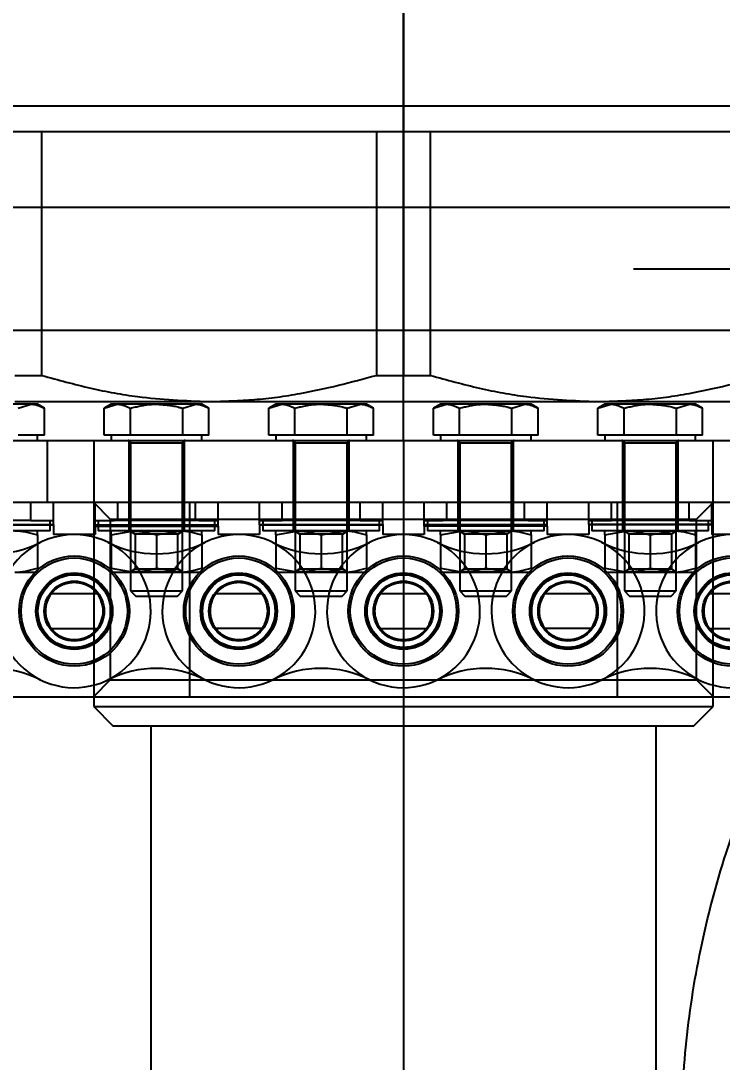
# Model space of a CAD drawing. Header units: metres. Extents: x 0 to 63075, y 0 to 44550.
# Drawn here: x 39818 to 39872.2, y 35982.3 to 36062.6 of the extents above; entities that cross this region are included whole.
import ezdxf

# ---------------------------------------------------------------- set-up
doc = ezdxf.new("R2010")
doc.units = ezdxf.units.M
doc.header["$LTSCALE"] = 75
doc.linetypes.add('HIDDEN2', pattern=[4.7625, 3.175, -1.5875])
for name, color, linetype in [('SDM', 7, 'Continuous'), ('SL1', 8, 'Continuous'), ('SL4', 4, 'Continuous'), ('ST1', 7, 'HIDDEN2')]:
    doc.layers.add(name, color=color, linetype=linetype)
doc.styles.add('ROMANS', font='ROMANS.SHX')
doc.dimstyles.new('75___1-75', dxfattribs={"dimscale": 75, "dimtxt": 2.5, "dimasz": 2, "dimexe": 1.5, "dimexo": 1, "dimgap": 0.5, "dimtad": 1, "dimdec": 0, "dimzin": 12, "dimtxsty": 'ROMANS', "dimcen": 0, "dimclrd": 256, "dimclre": 256, "dimclrt": 3, "dimazin": 3, "dimtfac": 1, "dimtdec": 0, "dimtmove": 0, "dimatfit": 0, "dimfxl": 1, "dimlwd": -1, "dimlwe": -1, "dimarcsym": 0})

# ---------------------------------------------------------------- blocks, each defined once
blk = doc.blocks.new('A$C32abaae3')
at = {"layer": 'SL1'}
blk.add_open_spline([(13489.982, 7747.615), (13489.098, 7749.93), (13488.331, 7752.291), (13487.355, 7755.921), (13487.055, 7757.17), (13486.255, 7760.931), (13485.856, 7763.467), (13485.333, 7768.553), (13485.208, 7771.108), (13485.232, 7776.206), (13485.381, 7778.755), (13485.806, 7782.55), (13485.981, 7783.811), (13486.609, 7787.584), (13487.163, 7790.083), (13488.532, 7795.009), (13489.349, 7797.443), (13491.038, 7801.72), (13491.866, 7803.586), (13492.77, 7805.416)], degree=3, knots=[489.045531, 489.045531, 489.045531, 489.045531, 497.101846, 497.101846, 501.282361, 501.282361, 509.624189, 509.624189, 517.937387, 517.937387, 526.233023, 526.233023, 530.377623, 530.377623, 538.691256, 538.691256, 547.022089, 547.022089, 553.640068, 553.640068, 553.640068, 553.640068], dxfattribs=at)
blk = doc.blocks.new('*D24')
at = {"layer": 'Defpoints', "color": 0, "transparency": 16777216}
for p in [(35481.239, 36889.883), (35481.239, 36053.028), (40155.714, 36053.028)]:
    blk.add_point(p, dxfattribs=at)
at = {"layer": 'SDM', "transparency": 16777216}
for p, q in [((35481.239, 36128.028), (35481.239, 37002.383)), ((40155.714, 36128.028), (40155.714, 37002.383)), ((40005.714, 36889.883), (35631.239, 36889.883))]:
    blk.add_line(p, q, dxfattribs=at)
for points in [[(35631.239, 36914.883), (35631.239, 36864.883), (35481.239, 36889.883)], [(40005.714, 36914.883), (40005.714, 36864.883), (40155.714, 36889.883)]]:
    blk.add_solid(points, dxfattribs=at)
at = {"layer": 'SDM', "color": 3, "transparency": 16777216, "insert": (37818.476, 37021.133), "char_height": 187.5, "attachment_point": 5, "style": 'ROMANS'}
blk.add_mtext('4674', dxfattribs=at)
blk = doc.blocks.new('A$C6e6623c1')
at = {"layer": 'SL4'}
for p, q in [((4366.327, 1756.952), (4366.327, 1733.152)), ((4330.728, 1733.152), (4366.327, 1733.152)), ((4366.327, 1733.152), (4366.327, 1731.152)), ((4366.327, 1733.152), (4401.928, 1733.152)), ((4366.327, 1731.152), (4332.728, 1731.152)), ((4338.417, 1725.35), (4338.417, 1731.152)), ((4364.238, 1731.152), (4364.238, 1725.35)), ((4399.928, 1731.152), (4366.327, 1731.152)), ((4366.327, 1725.35), (4366.327, 1731.152)), ((4368.417, 1725.35), (4368.417, 1731.152)), ((3669.713, 1725.35), (4614.715, 1725.35)), ((4619.713, 1715.825), (3669.713, 1715.825))]:
    blk.add_line(p, q, dxfattribs=at)
at = {"layer": 'ST1'}
for p, q in [((4366.327, 1733.152), (4366.327, 1756.952)), ((4366.327, 1731.152), (4366.327, 1733.152)), ((4366.327, 1731.152), (4366.327, 1712.373)), ((4338.417, 1712.373), (4338.417, 1725.35)), ((4364.238, 1725.35), (4364.238, 1712.373)), ((4366.327, 1712.373), (4366.327, 1725.35)), ((4368.417, 1712.373), (4368.417, 1725.35)), ((3669.713, 1720.588), (4669.713, 1720.588)), ((4669.713, 1715.825), (3669.713, 1715.825)), ((4336.328, 1712.373), (4338.417, 1712.373)), ((4364.238, 1712.373), (4366.327, 1712.373)), ((4366.327, 1710.353), (4366.327, 1712.373)), ((4366.327, 1712.373), (4368.417, 1712.373)), ((4337.609, 1710.152), (4334.578, 1710.152)), ((4336.328, 1710.353), (4351.328, 1710.353)), ((4336.598, 1709.84), (4337.609, 1710.152)), ((4338.078, 1710.152), (4337.609, 1710.152)), ((4338.619, 1709.84), (4338.078, 1710.152)), ((4343.236, 1709.84), (4344.246, 1710.152)), ((4343.778, 1710.152), (4343.236, 1709.84)), ((4344.246, 1710.152), (4343.778, 1710.152)), ((4347.278, 1710.152), (4344.246, 1710.152)), ((4350.309, 1710.152), (4347.278, 1710.152)), ((4349.298, 1709.84), (4350.309, 1710.152)), ((4350.778, 1710.152), (4350.309, 1710.152)), ((4351.319, 1709.84), (4350.778, 1710.152)), ((4351.328, 1710.353), (4366.327, 1710.353)), ((4355.936, 1709.84), (4356.946, 1710.152)), ((4356.478, 1710.152), (4355.936, 1709.84)), ((4356.946, 1710.152), (4356.478, 1710.152)), ((4359.978, 1710.152), (4356.946, 1710.152)), ((4363.009, 1710.152), (4359.978, 1710.152)), ((4361.998, 1709.84), (4363.009, 1710.152)), ((4363.478, 1710.152), (4363.009, 1710.152)), ((4364.019, 1709.84), (4363.478, 1710.152)), ((4366.327, 1710.353), (4381.328, 1710.353)), ((4366.327, 1707.353), (4366.327, 1710.353)), ((4368.636, 1709.84), (4369.646, 1710.152)), ((4369.178, 1710.152), (4368.636, 1709.84)), ((4369.646, 1710.152), (4369.178, 1710.152)), ((4372.678, 1710.152), (4369.646, 1710.152)), ((4375.709, 1710.152), (4372.678, 1710.152)), ((4374.698, 1709.84), (4375.709, 1710.152)), ((4376.178, 1710.152), (4375.709, 1710.152)), ((4376.719, 1709.84), (4376.178, 1710.152)), ((4381.328, 1710.353), (4396.328, 1710.353)), ((4381.336, 1709.84), (4382.346, 1710.152)), ((4381.878, 1710.152), (4381.336, 1709.84)), ((4382.346, 1710.152), (4381.878, 1710.152)), ((4385.378, 1710.152), (4382.346, 1710.152)), ((4388.409, 1710.152), (4385.378, 1710.152)), ((4387.398, 1709.84), (4388.409, 1710.152)), ((4388.878, 1710.152), (4388.409, 1710.152)), ((4389.419, 1709.84), (4388.878, 1710.152)), ((4338.619, 1707.753), (4338.619, 1709.84)), ((4343.236, 1707.753), (4343.236, 1709.84)), ((4345.257, 1707.753), (4345.257, 1709.84)), ((4349.298, 1707.753), (4349.298, 1709.84)), ((4351.319, 1707.753), (4351.319, 1709.84)), ((4355.936, 1707.753), (4355.936, 1709.84)), ((4357.957, 1707.753), (4357.957, 1709.84)), ((4361.998, 1707.753), (4361.998, 1709.84)), ((4364.019, 1707.753), (4364.019, 1709.84)), ((4368.636, 1707.753), (4368.636, 1709.84)), ((4370.657, 1707.753), (4370.657, 1709.84)), ((4374.698, 1707.753), (4374.698, 1709.84)), ((4376.719, 1707.753), (4376.719, 1709.84)), ((4381.336, 1707.753), (4381.336, 1709.84)), ((4383.357, 1707.753), (4383.357, 1709.84)), ((4387.398, 1707.753), (4387.398, 1709.84)), ((4389.419, 1707.753), (4389.419, 1709.84)), ((4337.609, 1707.753), (4336.598, 1707.753)), ((4338.619, 1707.753), (4337.609, 1707.753)), ((4338.078, 1707.353), (4338.078, 1707.753)), ((4344.246, 1707.753), (4343.236, 1707.753)), ((4343.778, 1707.753), (4343.778, 1707.353)), ((4345.257, 1707.753), (4344.246, 1707.753)), ((4347.278, 1707.753), (4345.257, 1707.753)), ((4349.298, 1707.753), (4347.278, 1707.753)), ((4350.309, 1707.753), (4349.298, 1707.753)), ((4351.319, 1707.753), (4350.309, 1707.753)), ((4350.778, 1707.353), (4350.778, 1707.753)), ((4356.946, 1707.753), (4355.936, 1707.753)), ((4356.478, 1707.753), (4356.478, 1707.353)), ((4357.957, 1707.753), (4356.946, 1707.753)), ((4359.978, 1707.753), (4357.957, 1707.753)), ((4361.998, 1707.753), (4359.978, 1707.753)), ((4363.009, 1707.753), (4361.998, 1707.753)), ((4364.019, 1707.753), (4363.009, 1707.753)), ((4363.478, 1707.353), (4363.478, 1707.753)), ((4369.646, 1707.753), (4368.636, 1707.753)), ((4369.178, 1707.753), (4369.178, 1707.353)), ((4370.657, 1707.753), (4369.646, 1707.753)), ((4372.678, 1707.753), (4370.657, 1707.753)), ((4374.698, 1707.753), (4372.678, 1707.753)), ((4375.709, 1707.753), (4374.698, 1707.753)), ((4376.719, 1707.753), (4375.709, 1707.753)), ((4376.178, 1707.353), (4376.178, 1707.753)), ((4382.346, 1707.753), (4381.336, 1707.753)), ((4381.878, 1707.753), (4381.878, 1707.353)), ((4383.357, 1707.753), (4382.346, 1707.753)), ((4385.378, 1707.753), (4383.357, 1707.753)), ((4387.398, 1707.753), (4385.378, 1707.753)), ((4388.409, 1707.753), (4387.398, 1707.753)), ((4389.419, 1707.753), (4388.409, 1707.753)), ((4388.878, 1707.353), (4388.878, 1707.753)), ((4312.468, 1707.353), (4420.188, 1707.353)), ((4338.828, 1707.353), (4338.828, 1702.59)), ((4342.426, 1707.353), (4342.426, 1686.832)), ((4345.128, 1707.353), (4345.128, 1702.59)), ((4349.278, 1707.152), (4345.278, 1707.152)), ((4345.278, 1707.152), (4345.278, 1695.743)), ((4349.278, 1695.743), (4349.278, 1707.152)), ((4349.428, 1702.59), (4349.428, 1707.353)), ((4357.828, 1707.353), (4357.828, 1702.59)), ((4361.978, 1707.152), (4357.978, 1707.152)), ((4357.978, 1707.152), (4357.978, 1695.743)), ((4361.978, 1695.743), (4361.978, 1707.152)), ((4362.128, 1702.59), (4362.128, 1707.353)), ((4366.327, 1707.353), (4366.327, 1686.832)), ((4370.528, 1707.353), (4370.528, 1702.59)), ((4374.678, 1707.152), (4370.678, 1707.152)), ((4370.678, 1707.152), (4370.678, 1695.743)), ((4374.678, 1695.743), (4374.678, 1707.152)), ((4374.828, 1702.59), (4374.828, 1707.353)), ((4383.228, 1707.353), (4383.228, 1702.59)), ((4387.378, 1707.152), (4383.378, 1707.152)), ((4383.378, 1707.152), (4383.378, 1695.743)), ((4387.378, 1695.743), (4387.378, 1707.152)), ((4387.528, 1702.59), (4387.528, 1707.353)), ((4390.229, 1686.832), (4390.229, 1707.353)), ((4312.468, 1702.59), (4420.188, 1702.59)), ((4337.578, 1701.19), (4337.578, 1702.59)), ((4339.328, 1701.19), (4339.328, 1702.59)), ((4342.401, 1702.59), (4343.703, 1701.289)), ((4342.528, 1701.19), (4342.528, 1702.59)), ((4344.278, 1701.19), (4344.278, 1702.59)), ((4345.128, 1702.59), (4345.128, 1701.19)), ((4349.428, 1701.19), (4349.428, 1702.59)), ((4349.83, 1702.59), (4349.83, 1687.59)), ((4350.278, 1701.19), (4350.278, 1702.59)), ((4352.028, 1701.19), (4352.028, 1702.59)), ((4355.228, 1701.19), (4355.228, 1702.59)), ((4356.978, 1701.19), (4356.978, 1702.59)), ((4357.828, 1702.59), (4357.828, 1701.19)), ((4362.128, 1701.19), (4362.128, 1702.59)), ((4362.978, 1701.19), (4362.978, 1702.59)), ((4364.728, 1701.19), (4364.728, 1702.59)), ((4367.928, 1701.19), (4367.928, 1702.59)), ((4369.678, 1701.19), (4369.678, 1702.59)), ((4370.528, 1702.59), (4370.528, 1701.19)), ((4374.828, 1701.19), (4374.828, 1702.59)), ((4375.678, 1701.19), (4375.678, 1702.59)), ((4377.428, 1701.19), (4377.428, 1702.59)), ((4380.628, 1701.19), (4380.628, 1702.59)), ((4382.378, 1701.19), (4382.378, 1702.59)), ((4382.825, 1702.59), (4382.825, 1687.59)), ((4383.228, 1702.59), (4383.228, 1701.19)), ((4387.528, 1701.19), (4387.528, 1702.59)), ((4388.378, 1701.19), (4388.378, 1702.59)), ((4388.953, 1701.289), (4390.254, 1702.59)), ((4390.128, 1701.19), (4390.128, 1702.59)), ((4343.703, 1701.289), (4388.953, 1701.289)), ((4343.703, 1701.289), (4343.703, 1688.891)), ((4388.953, 1688.891), (4388.953, 1701.289)), ((4329.828, 1700.878), (4339.328, 1700.878)), ((4329.828, 1700.84), (4339.328, 1700.84)), ((4337.578, 1701.19), (4331.578, 1701.19)), ((4337.578, 1701.19), (4339.328, 1701.19)), ((4339.078, 1700.39), (4339.078, 1701.19)), ((4339.328, 1700.878), (4339.328, 1701.19)), ((4339.328, 1700.878), (4339.328, 1700.095)), ((4342.528, 1701.19), (4343.994, 1701.19)), ((4342.528, 1700.753), (4342.528, 1701.19)), ((4342.528, 1700.84), (4352.028, 1700.84)), ((4342.528, 1700.753), (4352.028, 1700.753)), ((4342.528, 1700.753), (4342.528, 1700.095)), ((4342.778, 1701.19), (4342.778, 1700.39)), ((4350.561, 1701.19), (4343.994, 1701.19)), ((4345.128, 1701.19), (4345.128, 1700.39)), ((4349.428, 1700.39), (4349.428, 1701.19)), ((4350.561, 1701.19), (4352.028, 1701.19)), ((4351.778, 1700.39), (4351.778, 1701.19)), ((4352.028, 1700.753), (4352.028, 1701.19)), ((4352.028, 1700.753), (4352.028, 1700.095)), ((4355.228, 1701.19), (4356.978, 1701.19)), ((4355.228, 1700.878), (4355.228, 1701.19)), ((4355.228, 1700.878), (4364.728, 1700.878)), ((4355.228, 1700.878), (4355.228, 1700.095)), ((4355.228, 1700.84), (4364.728, 1700.84)), ((4355.478, 1701.19), (4355.478, 1700.39)), ((4362.978, 1701.19), (4356.978, 1701.19)), ((4357.828, 1701.19), (4357.828, 1700.39)), ((4362.128, 1700.39), (4362.128, 1701.19)), ((4362.978, 1701.19), (4364.728, 1701.19)), ((4364.478, 1700.39), (4364.478, 1701.19)), ((4364.728, 1700.878), (4364.728, 1701.19)), ((4364.728, 1700.878), (4364.728, 1700.095)), ((4367.928, 1701.19), (4369.394, 1701.19)), ((4367.928, 1700.753), (4367.928, 1701.19)), ((4377.428, 1700.84), (4367.928, 1700.84)), ((4377.428, 1700.753), (4367.928, 1700.753)), ((4367.928, 1700.753), (4367.928, 1700.095)), ((4368.178, 1701.19), (4368.178, 1700.39)), ((4375.961, 1701.19), (4369.394, 1701.19)), ((4370.528, 1701.19), (4370.528, 1700.39)), ((4374.828, 1700.39), (4374.828, 1701.19)), ((4375.961, 1701.19), (4377.428, 1701.19)), ((4377.178, 1700.39), (4377.178, 1701.19)), ((4377.428, 1700.753), (4377.428, 1701.19)), ((4377.428, 1700.753), (4377.428, 1700.095)), ((4380.628, 1701.19), (4382.378, 1701.19)), ((4380.628, 1700.878), (4380.628, 1701.19)), ((4390.128, 1700.878), (4380.628, 1700.878)), ((4380.628, 1700.878), (4380.628, 1700.095)), ((4390.128, 1700.84), (4380.628, 1700.84)), ((4380.878, 1701.19), (4380.878, 1700.39)), ((4388.378, 1701.19), (4382.378, 1701.19)), ((4383.228, 1701.19), (4383.228, 1700.39)), ((4387.528, 1700.39), (4387.528, 1701.19)), ((4388.378, 1701.19), (4390.128, 1701.19)), ((4389.878, 1700.39), (4389.878, 1701.19)), ((4390.128, 1700.878), (4390.128, 1701.19)), ((4390.128, 1700.878), (4390.128, 1700.095)), ((4339.078, 1700.39), (4330.078, 1700.39)), ((4338.078, 1700.077), (4338.078, 1697.503)), ((4340.927, 1700.095), (4339.328, 1700.095)), ((4342.528, 1700.095), (4340.927, 1700.095)), ((4351.778, 1700.39), (4342.778, 1700.39)), ((4343.778, 1700.077), (4345.528, 1700.39)), ((4343.778, 1700.077), (4343.778, 1697.503)), ((4345.278, 1700.39), (4345.278, 1700.365)), ((4345.278, 1700.39), (4345.628, 1700.145)), ((4349.278, 1700.365), (4345.278, 1700.365)), ((4345.278, 1700.365), (4345.628, 1700.12)), ((4348.928, 1700.145), (4345.628, 1700.145)), ((4345.628, 1700.145), (4345.628, 1700.12)), ((4348.928, 1700.12), (4345.628, 1700.12)), ((4345.628, 1700.12), (4345.628, 1697.435)), ((4347.278, 1700.077), (4349.028, 1700.39)), ((4347.278, 1700.077), (4347.278, 1697.503)), ((4348.928, 1700.145), (4349.278, 1700.39)), ((4348.928, 1700.12), (4349.278, 1700.365)), ((4348.928, 1700.12), (4348.928, 1700.145)), ((4348.928, 1697.435), (4348.928, 1700.12)), ((4349.278, 1700.365), (4349.278, 1700.39)), ((4350.778, 1700.077), (4350.778, 1697.503)), ((4353.627, 1700.095), (4352.028, 1700.095)), ((4355.228, 1700.095), (4353.627, 1700.095)), ((4364.478, 1700.39), (4355.478, 1700.39)), ((4356.478, 1700.077), (4358.228, 1700.39)), ((4356.478, 1700.077), (4356.478, 1697.503)), ((4357.978, 1700.39), (4357.978, 1700.365)), ((4357.978, 1700.39), (4358.328, 1700.145)), ((4361.978, 1700.365), (4357.978, 1700.365)), ((4357.978, 1700.365), (4358.328, 1700.12)), ((4361.628, 1700.145), (4358.328, 1700.145)), ((4358.328, 1700.145), (4358.328, 1700.12)), ((4361.628, 1700.12), (4358.328, 1700.12)), ((4358.328, 1700.12), (4358.328, 1697.435)), ((4359.978, 1700.077), (4361.728, 1700.39)), ((4359.978, 1700.077), (4359.978, 1697.503)), ((4361.628, 1700.145), (4361.978, 1700.39)), ((4361.628, 1700.12), (4361.978, 1700.365)), ((4361.628, 1700.12), (4361.628, 1700.145)), ((4361.628, 1697.435), (4361.628, 1700.12)), ((4361.978, 1700.365), (4361.978, 1700.39)), ((4363.478, 1700.077), (4363.478, 1697.503)), ((4366.327, 1700.095), (4364.728, 1700.095)), ((4367.928, 1700.095), (4366.327, 1700.095)), ((4377.178, 1700.39), (4368.178, 1700.39)), ((4369.178, 1700.077), (4370.928, 1700.39)), ((4369.178, 1700.077), (4369.178, 1697.503)), ((4370.678, 1700.39), (4370.678, 1700.365)), ((4370.678, 1700.39), (4371.028, 1700.145)), ((4374.678, 1700.365), (4370.678, 1700.365)), ((4370.678, 1700.365), (4371.028, 1700.12)), ((4374.328, 1700.145), (4371.028, 1700.145)), ((4371.028, 1700.145), (4371.028, 1700.12)), ((4374.328, 1700.12), (4371.028, 1700.12)), ((4371.028, 1700.12), (4371.028, 1697.435)), ((4372.678, 1700.077), (4374.428, 1700.39)), ((4372.678, 1700.077), (4372.678, 1697.503)), ((4374.328, 1700.145), (4374.678, 1700.39)), ((4374.328, 1700.12), (4374.678, 1700.365)), ((4374.328, 1700.12), (4374.328, 1700.145)), ((4374.328, 1697.435), (4374.328, 1700.12)), ((4374.678, 1700.365), (4374.678, 1700.39)), ((4376.178, 1700.077), (4376.178, 1697.503)), ((4379.027, 1700.095), (4377.428, 1700.095)), ((4380.628, 1700.095), (4379.027, 1700.095)), ((4389.878, 1700.39), (4380.878, 1700.39)), ((4381.878, 1700.077), (4383.628, 1700.39)), ((4381.878, 1700.077), (4381.878, 1697.503)), ((4383.378, 1700.39), (4383.728, 1700.145)), ((4383.378, 1700.39), (4383.378, 1700.365)), ((4387.378, 1700.365), (4383.378, 1700.365)), ((4383.378, 1700.365), (4383.728, 1700.12)), ((4387.028, 1700.145), (4383.728, 1700.145)), ((4383.728, 1700.145), (4383.728, 1700.12)), ((4387.028, 1700.12), (4383.728, 1700.12)), ((4383.728, 1700.12), (4383.728, 1697.435)), ((4385.378, 1700.077), (4387.128, 1700.39)), ((4385.378, 1700.077), (4385.378, 1697.503)), ((4387.028, 1700.145), (4387.378, 1700.39)), ((4387.028, 1700.12), (4387.378, 1700.365)), ((4387.028, 1700.12), (4387.028, 1700.145)), ((4387.028, 1697.435), (4387.028, 1700.12)), ((4387.378, 1700.365), (4387.378, 1700.39)), ((4388.878, 1700.077), (4388.878, 1697.503)), ((4391.727, 1700.095), (4390.128, 1700.095)), ((4343.778, 1697.503), (4345.528, 1697.19)), ((4345.628, 1697.46), (4345.278, 1697.215)), ((4345.628, 1697.435), (4345.278, 1697.19)), ((4345.628, 1697.46), (4348.928, 1697.46)), ((4345.628, 1697.435), (4348.928, 1697.435)), ((4347.278, 1697.503), (4349.028, 1697.19)), ((4349.278, 1697.215), (4348.928, 1697.46)), ((4349.278, 1697.19), (4348.928, 1697.435)), ((4356.478, 1697.503), (4358.228, 1697.19)), ((4358.328, 1697.46), (4357.978, 1697.215)), ((4358.328, 1697.435), (4357.978, 1697.19)), ((4358.328, 1697.46), (4361.628, 1697.46)), ((4358.328, 1697.435), (4361.628, 1697.435)), ((4359.978, 1697.503), (4361.728, 1697.19)), ((4361.978, 1697.215), (4361.628, 1697.46)), ((4361.978, 1697.19), (4361.628, 1697.435)), ((4369.178, 1697.503), (4370.928, 1697.19)), ((4371.028, 1697.46), (4370.678, 1697.215)), ((4371.028, 1697.435), (4370.678, 1697.19)), ((4371.028, 1697.46), (4374.328, 1697.46)), ((4371.028, 1697.435), (4374.328, 1697.435)), ((4372.678, 1697.503), (4374.428, 1697.19)), ((4374.678, 1697.215), (4374.328, 1697.46)), ((4374.678, 1697.19), (4374.328, 1697.435)), ((4381.878, 1697.503), (4383.628, 1697.19)), ((4383.728, 1697.46), (4383.378, 1697.215)), ((4383.728, 1697.435), (4383.378, 1697.19)), ((4383.728, 1697.46), (4387.028, 1697.46)), ((4383.728, 1697.435), (4387.028, 1697.435)), ((4385.378, 1697.503), (4387.128, 1697.19)), ((4387.378, 1697.215), (4387.028, 1697.46)), ((4387.378, 1697.19), (4387.028, 1697.435)), ((4336.328, 1697.19), (4338.078, 1697.19)), ((4343.778, 1697.19), (4345.528, 1697.19)), ((4345.278, 1697.215), (4349.278, 1697.215)), ((4345.528, 1697.19), (4349.028, 1697.19)), ((4349.028, 1697.19), (4350.778, 1697.19)), ((4356.478, 1697.19), (4358.228, 1697.19)), ((4357.978, 1697.215), (4361.978, 1697.215)), ((4358.228, 1697.19), (4361.728, 1697.19)), ((4361.728, 1697.19), (4363.478, 1697.19)), ((4369.178, 1697.19), (4370.928, 1697.19)), ((4370.678, 1697.215), (4374.678, 1697.215)), ((4370.928, 1697.19), (4374.428, 1697.19)), ((4374.428, 1697.19), (4376.178, 1697.19)), ((4381.878, 1697.19), (4383.628, 1697.19)), ((4383.378, 1697.215), (4387.378, 1697.215)), ((4383.628, 1697.19), (4387.128, 1697.19)), ((4387.128, 1697.19), (4388.878, 1697.19)), ((4339.237, 1695.637), (4339.147, 1695.525)), ((4342.708, 1695.525), (4342.534, 1695.73)), ((4345.278, 1695.743), (4349.278, 1695.743)), ((4345.278, 1695.743), (4345.668, 1695.353)), ((4348.888, 1695.353), (4349.278, 1695.743)), ((4357.978, 1695.743), (4361.978, 1695.743)), ((4357.978, 1695.743), (4358.368, 1695.353)), ((4361.588, 1695.353), (4361.978, 1695.743)), ((4364.637, 1695.637), (4364.547, 1695.525)), ((4368.108, 1695.525), (4367.934, 1695.73)), ((4370.678, 1695.743), (4374.678, 1695.743)), ((4370.678, 1695.743), (4371.068, 1695.353)), ((4374.288, 1695.353), (4374.678, 1695.743)), ((4383.378, 1695.743), (4387.378, 1695.743)), ((4383.378, 1695.743), (4383.768, 1695.353)), ((4386.988, 1695.353), (4387.378, 1695.743)), ((4390.037, 1695.637), (4389.947, 1695.525)), ((4342.708, 1695.525), (4339.147, 1695.525)), ((4345.668, 1695.353), (4348.888, 1695.353)), ((4355.408, 1695.525), (4351.847, 1695.525)), ((4358.368, 1695.353), (4361.588, 1695.353)), ((4368.108, 1695.525), (4364.547, 1695.525)), ((4371.068, 1695.353), (4374.288, 1695.353)), ((4380.808, 1695.525), (4377.247, 1695.525)), ((4383.768, 1695.353), (4386.988, 1695.353)), ((4393.508, 1695.525), (4389.947, 1695.525)), ((4339.147, 1692.855), (4342.708, 1692.855)), ((4355.408, 1692.855), (4351.847, 1692.855)), ((4351.937, 1692.743), (4351.847, 1692.855)), ((4355.408, 1692.855), (4355.234, 1692.65)), ((4364.547, 1692.855), (4368.108, 1692.855)), ((4380.808, 1692.855), (4377.247, 1692.855)), ((4377.337, 1692.743), (4377.247, 1692.855)), ((4380.808, 1692.855), (4380.634, 1692.65)), ((4389.947, 1692.855), (4393.508, 1692.855)), ((4343.703, 1688.891), (4342.401, 1687.59)), ((4343.703, 1688.891), (4388.953, 1688.891)), ((4390.254, 1687.59), (4388.953, 1688.891)), ((4333.332, 1687.59), (4349.83, 1687.59)), ((4349.83, 1687.59), (4382.825, 1687.59)), ((4382.825, 1687.59), (4399.323, 1687.59)), ((4342.426, 1686.832), (4366.327, 1686.832)), ((4342.426, 1686.832), (4343.905, 1685.353)), ((4366.327, 1686.832), (4366.327, 1685.353)), ((4366.327, 1686.832), (4390.229, 1686.832)), ((4388.75, 1685.353), (4390.229, 1686.832)), ((4343.905, 1685.353), (4366.327, 1685.353)), ((4346.828, 1685.353), (4346.828, 1622.652)), ((4366.327, 1685.353), (4388.75, 1685.353)), ((4366.327, 1685.353), (4366.327, 1622.652)), ((4385.828, 1622.652), (4385.828, 1685.353))]:
    blk.add_line(p, q, dxfattribs=at)
at = {"layer": 'ST1', "flags": 128}
for points in [[(4351.847, 1695.525), (4352.054, 1695.763), (4352.164, 1695.866)], [(4377.247, 1695.525), (4377.454, 1695.763), (4377.564, 1695.866)], [(4339.147, 1692.855), (4339.354, 1692.617), (4339.464, 1692.514)], [(4364.547, 1692.855), (4364.754, 1692.617), (4364.864, 1692.514)], [(4389.947, 1692.855), (4390.154, 1692.617), (4390.264, 1692.514)]]:
    blk.add_lwpolyline(points, dxfattribs=at)
at = {"layer": 'ST1'}
for centre, radius in [((4340.927, 1694.19), 4.255), ((4340.927, 1694.19), 4.1), ((4340.927, 1694.19), 4.1), ((4340.927, 1694.19), 4.1), ((4340.927, 1694.19), 4.1), ((4353.627, 1694.19), 4.255), ((4353.627, 1694.19), 4.1), ((4353.627, 1694.19), 4.1), ((4353.627, 1694.19), 4.1), ((4353.627, 1694.19), 4.1), ((4366.327, 1694.19), 4.255), ((4366.327, 1694.19), 4.1), ((4366.327, 1694.19), 4.1), ((4366.327, 1694.19), 4.1), ((4366.327, 1694.19), 4.1), ((4379.027, 1694.19), 4.255), ((4379.027, 1694.19), 4.1), ((4379.027, 1694.19), 4.1), ((4379.027, 1694.19), 4.1), ((4379.027, 1694.19), 4.1), ((4391.727, 1694.19), 4.255), ((4391.727, 1694.19), 4.1), ((4391.727, 1694.19), 4.1), ((4391.727, 1694.19), 4.1), ((4391.727, 1694.19), 4.1), ((4340.927, 1694.19), 2.955), ((4340.927, 1694.19), 2.893), ((4340.927, 1694.19), 2.803), ((4340.927, 1694.19), 2.314), ((4353.627, 1694.19), 2.955), ((4353.627, 1694.19), 2.892), ((4353.627, 1694.19), 2.803), ((4353.627, 1694.19), 2.314), ((4366.327, 1694.19), 2.955), ((4366.327, 1694.19), 2.892), ((4366.327, 1694.19), 2.803), ((4366.327, 1694.19), 2.314), ((4379.027, 1694.19), 2.955), ((4379.027, 1694.19), 2.893), ((4379.027, 1694.19), 2.803), ((4379.027, 1694.19), 2.314), ((4391.727, 1694.19), 2.955), ((4391.727, 1694.19), 2.892), ((4391.727, 1694.19), 2.803), ((4391.727, 1694.19), 2.314)]:
    blk.add_circle(centre, radius, dxfattribs=at)
for centre, radius, start, end in [((4345.078, 1707.152), 0.2, 0, 90), ((4349.478, 1707.152), 0.2, 90, 180), ((4357.778, 1707.152), 0.2, 0, 90), ((4362.178, 1707.152), 0.2, 90, 180), ((4370.478, 1707.152), 0.2, 0, 90), ((4374.878, 1707.152), 0.2, 90, 180), ((4383.178, 1707.152), 0.2, 0, 90), ((4387.578, 1707.152), 0.2, 90, 180), ((4340.927, 1694.19), 5.905, 90, 243.64084), ((4340.927, 1694.19), 5.905, 243.64084, 90), ((4353.627, 1694.19), 5.905, 90, 296.35916), ((4353.627, 1694.19), 5.905, 296.35916, 90), ((4366.327, 1694.19), 5.905, 90, 243.64084), ((4366.327, 1694.19), 5.905, 243.64084, 90), ((4379.027, 1694.19), 5.905, 90, 296.35916), ((4379.027, 1694.19), 5.905, 296.35916, 90), ((4391.727, 1694.19), 5.905, 90, 243.64084), ((4391.727, 1694.19), 5.905, 243.64084, 90), ((4334.578, 1707.005), 8.397, 243.64084, 296.35916), ((4347.278, 1707.005), 8.397, 243.64084, 296.35916), ((4359.978, 1707.005), 8.397, 243.64084, 296.35916), ((4372.678, 1707.005), 8.397, 243.64084, 296.35916), ((4385.378, 1707.005), 8.397, 243.64084, 296.35916), ((4340.927, 1694.19), 2.225, 143.1301, 216.8699), ((4340.927, 1694.19), 2.225, 323.1301, 36.8699), ((4353.627, 1694.19), 2.225, 143.1301, 216.8699), ((4353.627, 1694.19), 2.225, 323.1301, 36.8699), ((4366.327, 1694.19), 2.225, 143.1301, 216.8699), ((4366.327, 1694.19), 2.225, 323.1301, 36.8699), ((4379.027, 1694.19), 2.225, 143.1301, 216.8699), ((4379.027, 1694.19), 2.225, 323.1301, 36.8699), ((4391.727, 1694.19), 2.225, 143.1301, 216.8699), ((4334.578, 1681.375), 8.397, 63.64084, 116.35916), ((4347.278, 1681.375), 8.397, 63.64084, 116.35916), ((4359.978, 1681.375), 8.397, 63.64084, 116.35916), ((4372.678, 1681.375), 8.397, 63.64084, 116.35916), ((4385.378, 1681.375), 8.397, 63.64084, 116.35916)]:
    blk.add_arc(centre, radius, start, end, dxfattribs=at)
for points, knots in [([(4338.417, 1712.373), (4339.678, 1712.026), (4342.121, 1711.353), (4346.427, 1710.555), (4349.485, 1710.429), (4351.328, 1710.353)], [0, 0, 0, 0, 0.297736, 0.577022, 1, 1, 1, 1]), ([(4351.328, 1710.353), (4352.496, 1710.384), (4354.852, 1710.448), (4359.184, 1711.03), (4362.29, 1711.856), (4364.238, 1712.373)], [0, 0, 0, 0, 0.268328, 0.541138, 1, 1, 1, 1]), ([(4368.417, 1712.373), (4369.678, 1712.026), (4372.121, 1711.353), (4376.427, 1710.555), (4379.485, 1710.429), (4381.328, 1710.353)], [0, 0, 0, 0, 0.297736, 0.577022, 1, 1, 1, 1]), ([(4381.328, 1710.353), (4382.496, 1710.384), (4384.852, 1710.448), (4389.184, 1711.03), (4392.29, 1711.856), (4394.238, 1712.373)], [0, 0, 0, 0, 0.2683282, 0.5411378, 1, 1, 1, 1]), ([(4337.609, 1710.152), (4337.633, 1710.152), (4337.974, 1710.148), (4338.308, 1709.988), (4338.619, 1709.84)], [0, 0, 0, 0, 0.070174, 1, 1, 1, 1]), ([(4344.246, 1710.152), (4344.27, 1710.152), (4344.612, 1710.148), (4344.946, 1709.988), (4345.257, 1709.84)], [0, 0, 0, 0, 0.070174, 1, 1, 1, 1]), ([(4345.257, 1709.84), (4345.775, 1709.969), (4346.442, 1710.135), (4347.126, 1710.149), (4347.278, 1710.152)], [0, 0, 0, 0, 0.778131, 1, 1, 1, 1]), ([(4347.278, 1710.152), (4347.826, 1710.112), (4348.51, 1710.061), (4349.168, 1709.877), (4349.298, 1709.84)], [0, 0, 0, 0, 0.801725, 1, 1, 1, 1]), ([(4350.309, 1710.152), (4350.333, 1710.152), (4350.674, 1710.148), (4351.008, 1709.988), (4351.319, 1709.84)], [0, 0, 0, 0, 0.070174, 1, 1, 1, 1]), ([(4356.946, 1710.152), (4356.97, 1710.152), (4357.312, 1710.148), (4357.646, 1709.988), (4357.957, 1709.84)], [0, 0, 0, 0, 0.070174, 1, 1, 1, 1]), ([(4357.957, 1709.84), (4358.475, 1709.969), (4359.142, 1710.135), (4359.826, 1710.149), (4359.978, 1710.152)], [0, 0, 0, 0, 0.778131, 1, 1, 1, 1]), ([(4359.978, 1710.152), (4360.526, 1710.112), (4361.21, 1710.061), (4361.868, 1709.877), (4361.998, 1709.84)], [0, 0, 0, 0, 0.801725, 1, 1, 1, 1]), ([(4363.009, 1710.152), (4363.033, 1710.152), (4363.374, 1710.148), (4363.708, 1709.988), (4364.019, 1709.84)], [0, 0, 0, 0, 0.070174, 1, 1, 1, 1]), ([(4369.646, 1710.152), (4369.67, 1710.152), (4370.012, 1710.148), (4370.346, 1709.988), (4370.657, 1709.84)], [0, 0, 0, 0, 0.070174, 1, 1, 1, 1]), ([(4370.657, 1709.84), (4371.175, 1709.969), (4371.842, 1710.135), (4372.526, 1710.149), (4372.678, 1710.152)], [0, 0, 0, 0, 0.778131, 1, 1, 1, 1]), ([(4372.678, 1710.152), (4373.226, 1710.112), (4373.91, 1710.061), (4374.568, 1709.877), (4374.698, 1709.84)], [0, 0, 0, 0, 0.801725, 1, 1, 1, 1]), ([(4375.709, 1710.152), (4375.733, 1710.152), (4376.074, 1710.148), (4376.408, 1709.988), (4376.719, 1709.84)], [0, 0, 0, 0, 0.070174, 1, 1, 1, 1]), ([(4382.346, 1710.152), (4382.37, 1710.152), (4382.712, 1710.148), (4383.046, 1709.988), (4383.357, 1709.84)], [0, 0, 0, 0, 0.070174, 1, 1, 1, 1]), ([(4383.357, 1709.84), (4383.875, 1709.969), (4384.542, 1710.135), (4385.226, 1710.149), (4385.378, 1710.152)], [0, 0, 0, 0, 0.778131, 1, 1, 1, 1]), ([(4385.378, 1710.152), (4385.926, 1710.112), (4386.61, 1710.061), (4387.268, 1709.877), (4387.398, 1709.84)], [0, 0, 0, 0, 0.801725, 1, 1, 1, 1]), ([(4388.409, 1710.152), (4388.433, 1710.152), (4388.774, 1710.148), (4389.108, 1709.988), (4389.419, 1709.84)], [0, 0, 0, 0, 0.070174, 1, 1, 1, 1]), ([(4336.328, 1700.39), (4336.369, 1700.39), (4336.96, 1700.385), (4337.539, 1700.226), (4338.078, 1700.077)], [0, 0, 0, 0, 0.0701742, 1, 1, 1, 1]), ([(4338.078, 1700.077), (4338.078, 1700.125), (4338.078, 1700.308), (4338.078, 1700.355), (4338.078, 1700.39)], [0, 0, 0, 0, 0.257551, 1, 1, 1, 1]), ([(4343.778, 1700.077), (4343.778, 1700.125), (4343.778, 1700.308), (4343.778, 1700.355), (4343.778, 1700.39)], [0, 0, 0, 0, 0.257551, 1, 1, 1, 1]), ([(4345.528, 1700.39), (4345.569, 1700.39), (4346.16, 1700.385), (4346.739, 1700.226), (4347.278, 1700.077)], [0, 0, 0, 0, 0.070174, 1, 1, 1, 1]), ([(4349.028, 1700.39), (4349.069, 1700.39), (4349.66, 1700.385), (4350.239, 1700.226), (4350.778, 1700.077)], [0, 0, 0, 0, 0.0701742, 1, 1, 1, 1]), ([(4350.778, 1700.077), (4350.778, 1700.125), (4350.778, 1700.308), (4350.778, 1700.355), (4350.778, 1700.39)], [0, 0, 0, 0, 0.257551, 1, 1, 1, 1]), ([(4356.478, 1700.077), (4356.478, 1700.125), (4356.478, 1700.308), (4356.478, 1700.355), (4356.478, 1700.39)], [0, 0, 0, 0, 0.257551, 1, 1, 1, 1]), ([(4358.228, 1700.39), (4358.269, 1700.39), (4358.86, 1700.385), (4359.439, 1700.226), (4359.978, 1700.077)], [0, 0, 0, 0, 0.070174, 1, 1, 1, 1]), ([(4361.728, 1700.39), (4361.769, 1700.39), (4362.36, 1700.385), (4362.939, 1700.226), (4363.478, 1700.077)], [0, 0, 0, 0, 0.0701742, 1, 1, 1, 1]), ([(4363.478, 1700.077), (4363.478, 1700.125), (4363.478, 1700.308), (4363.478, 1700.355), (4363.478, 1700.39)], [0, 0, 0, 0, 0.257551, 1, 1, 1, 1]), ([(4369.178, 1700.077), (4369.178, 1700.125), (4369.178, 1700.308), (4369.178, 1700.355), (4369.178, 1700.39)], [0, 0, 0, 0, 0.257551, 1, 1, 1, 1]), ([(4370.928, 1700.39), (4370.969, 1700.39), (4371.56, 1700.385), (4372.139, 1700.226), (4372.678, 1700.077)], [0, 0, 0, 0, 0.070174, 1, 1, 1, 1]), ([(4374.428, 1700.39), (4374.469, 1700.39), (4375.06, 1700.385), (4375.639, 1700.226), (4376.178, 1700.077)], [0, 0, 0, 0, 0.0701742, 1, 1, 1, 1]), ([(4376.178, 1700.077), (4376.178, 1700.125), (4376.178, 1700.308), (4376.178, 1700.355), (4376.178, 1700.39)], [0, 0, 0, 0, 0.257551, 1, 1, 1, 1]), ([(4381.878, 1700.077), (4381.878, 1700.125), (4381.878, 1700.308), (4381.878, 1700.355), (4381.878, 1700.39)], [0, 0, 0, 0, 0.257551, 1, 1, 1, 1]), ([(4383.628, 1700.39), (4383.669, 1700.39), (4384.26, 1700.385), (4384.839, 1700.226), (4385.378, 1700.077)], [0, 0, 0, 0, 0.070174, 1, 1, 1, 1]), ([(4387.128, 1700.39), (4387.169, 1700.39), (4387.76, 1700.385), (4388.339, 1700.226), (4388.878, 1700.077)], [0, 0, 0, 0, 0.0701742, 1, 1, 1, 1]), ([(4388.878, 1700.077), (4388.878, 1700.125), (4388.878, 1700.308), (4388.878, 1700.355), (4388.878, 1700.39)], [0, 0, 0, 0, 0.257551, 1, 1, 1, 1]), ([(4336.328, 1697.19), (4336.369, 1697.19), (4336.96, 1697.195), (4337.539, 1697.354), (4338.078, 1697.503)], [0, 0, 0, 0, 0.0701742, 1, 1, 1, 1]), ([(4338.078, 1697.503), (4338.078, 1697.455), (4338.078, 1697.272), (4338.078, 1697.225), (4338.078, 1697.19)], [0, 0, 0, 0, 0.257551, 1, 1, 1, 1]), ([(4343.778, 1697.503), (4343.778, 1697.455), (4343.778, 1697.272), (4343.778, 1697.225), (4343.778, 1697.19)], [0, 0, 0, 0, 0.257551, 1, 1, 1, 1]), ([(4345.528, 1697.19), (4345.569, 1697.19), (4346.16, 1697.195), (4346.739, 1697.354), (4347.278, 1697.503)], [0, 0, 0, 0, 0.070174, 1, 1, 1, 1]), ([(4349.028, 1697.19), (4349.069, 1697.19), (4349.66, 1697.195), (4350.239, 1697.354), (4350.778, 1697.503)], [0, 0, 0, 0, 0.0701742, 1, 1, 1, 1]), ([(4350.778, 1697.503), (4350.778, 1697.455), (4350.778, 1697.272), (4350.778, 1697.225), (4350.778, 1697.19)], [0, 0, 0, 0, 0.257551, 1, 1, 1, 1]), ([(4356.478, 1697.503), (4356.478, 1697.455), (4356.478, 1697.272), (4356.478, 1697.225), (4356.478, 1697.19)], [0, 0, 0, 0, 0.257551, 1, 1, 1, 1]), ([(4358.228, 1697.19), (4358.269, 1697.19), (4358.86, 1697.195), (4359.439, 1697.354), (4359.978, 1697.503)], [0, 0, 0, 0, 0.070174, 1, 1, 1, 1]), ([(4361.728, 1697.19), (4361.769, 1697.19), (4362.36, 1697.195), (4362.939, 1697.354), (4363.478, 1697.503)], [0, 0, 0, 0, 0.0701742, 1, 1, 1, 1]), ([(4363.478, 1697.503), (4363.478, 1697.455), (4363.478, 1697.272), (4363.478, 1697.225), (4363.478, 1697.19)], [0, 0, 0, 0, 0.257551, 1, 1, 1, 1]), ([(4369.178, 1697.503), (4369.178, 1697.455), (4369.178, 1697.272), (4369.178, 1697.225), (4369.178, 1697.19)], [0, 0, 0, 0, 0.257551, 1, 1, 1, 1]), ([(4370.928, 1697.19), (4370.969, 1697.19), (4371.56, 1697.195), (4372.139, 1697.354), (4372.678, 1697.503)], [0, 0, 0, 0, 0.070174, 1, 1, 1, 1]), ([(4374.428, 1697.19), (4374.469, 1697.19), (4375.06, 1697.195), (4375.639, 1697.354), (4376.178, 1697.503)], [0, 0, 0, 0, 0.0701742, 1, 1, 1, 1]), ([(4376.178, 1697.503), (4376.178, 1697.455), (4376.178, 1697.272), (4376.178, 1697.225), (4376.178, 1697.19)], [0, 0, 0, 0, 0.257551, 1, 1, 1, 1]), ([(4381.878, 1697.503), (4381.878, 1697.455), (4381.878, 1697.272), (4381.878, 1697.225), (4381.878, 1697.19)], [0, 0, 0, 0, 0.257551, 1, 1, 1, 1]), ([(4383.628, 1697.19), (4383.669, 1697.19), (4384.26, 1697.195), (4384.839, 1697.354), (4385.378, 1697.503)], [0, 0, 0, 0, 0.070174, 1, 1, 1, 1]), ([(4387.128, 1697.19), (4387.169, 1697.19), (4387.76, 1697.195), (4388.339, 1697.354), (4388.878, 1697.503)], [0, 0, 0, 0, 0.0701742, 1, 1, 1, 1]), ([(4388.878, 1697.503), (4388.878, 1697.455), (4388.878, 1697.272), (4388.878, 1697.225), (4388.878, 1697.19)], [0, 0, 0, 0, 0.257551, 1, 1, 1, 1]), ([(4339.147, 1695.525), (4339.259, 1695.655), (4339.478, 1695.911), (4339.918, 1696.194), (4340.407, 1696.374), (4340.927, 1696.435), (4341.448, 1696.374), (4341.937, 1696.194), (4342.377, 1695.911), (4342.596, 1695.655), (4342.708, 1695.525)], [0, 0, 0, 0, 0.130043, 0.255982, 0.379107, 0.5, 0.620893, 0.744018, 0.869957, 1, 1, 1, 1]), ([(4351.847, 1695.525), (4351.959, 1695.655), (4352.178, 1695.911), (4352.618, 1696.194), (4353.107, 1696.374), (4353.627, 1696.435), (4354.148, 1696.374), (4354.637, 1696.194), (4355.077, 1695.911), (4355.296, 1695.655), (4355.408, 1695.525)], [0, 0, 0, 0, 0.130043, 0.255982, 0.379107, 0.5, 0.620893, 0.744018, 0.869957, 1, 1, 1, 1]), ([(4364.547, 1695.525), (4364.659, 1695.655), (4364.878, 1695.911), (4365.318, 1696.194), (4365.807, 1696.374), (4366.327, 1696.435), (4366.848, 1696.374), (4367.337, 1696.194), (4367.777, 1695.911), (4367.996, 1695.655), (4368.108, 1695.525)], [0, 0, 0, 0, 0.130043, 0.255982, 0.379107, 0.5, 0.620893, 0.744018, 0.869957, 1, 1, 1, 1]), ([(4377.247, 1695.525), (4377.359, 1695.655), (4377.578, 1695.911), (4378.018, 1696.194), (4378.507, 1696.374), (4379.027, 1696.435), (4379.548, 1696.374), (4380.037, 1696.194), (4380.477, 1695.911), (4380.696, 1695.655), (4380.808, 1695.525)], [0, 0, 0, 0, 0.130043, 0.255982, 0.379107, 0.5, 0.620893, 0.744018, 0.869957, 1, 1, 1, 1]), ([(4389.947, 1695.525), (4390.059, 1695.655), (4390.278, 1695.911), (4390.718, 1696.194), (4391.207, 1696.374), (4391.727, 1696.435), (4392.248, 1696.374), (4392.737, 1696.194), (4393.177, 1695.911), (4393.396, 1695.655), (4393.508, 1695.525)], [0, 0, 0, 0, 0.130043, 0.255982, 0.379107, 0.5, 0.620893, 0.744018, 0.869957, 1, 1, 1, 1]), ([(4342.708, 1692.855), (4342.596, 1692.725), (4342.377, 1692.469), (4341.937, 1692.186), (4341.448, 1692.006), (4340.927, 1691.945), (4340.407, 1692.006), (4339.918, 1692.186), (4339.478, 1692.469), (4339.259, 1692.725), (4339.147, 1692.855)], [0, 0, 0, 0, 0.130043, 0.255982, 0.379107, 0.5, 0.620893, 0.744018, 0.869957, 1, 1, 1, 1]), ([(4355.408, 1692.855), (4355.296, 1692.725), (4355.077, 1692.469), (4354.637, 1692.186), (4354.148, 1692.006), (4353.627, 1691.945), (4353.107, 1692.006), (4352.618, 1692.186), (4352.178, 1692.469), (4351.959, 1692.725), (4351.847, 1692.855)], [0, 0, 0, 0, 0.130043, 0.255982, 0.379107, 0.5, 0.620893, 0.744018, 0.869957, 1, 1, 1, 1]), ([(4368.108, 1692.855), (4367.996, 1692.725), (4367.777, 1692.469), (4367.337, 1692.186), (4366.848, 1692.006), (4366.327, 1691.945), (4365.807, 1692.006), (4365.318, 1692.186), (4364.878, 1692.469), (4364.659, 1692.725), (4364.547, 1692.855)], [0, 0, 0, 0, 0.130043, 0.255982, 0.379107, 0.5, 0.620893, 0.744018, 0.869957, 1, 1, 1, 1]), ([(4380.808, 1692.855), (4380.696, 1692.725), (4380.477, 1692.469), (4380.037, 1692.186), (4379.548, 1692.006), (4379.027, 1691.945), (4378.507, 1692.006), (4378.018, 1692.186), (4377.578, 1692.469), (4377.359, 1692.725), (4377.247, 1692.855)], [0, 0, 0, 0, 0.130043, 0.255982, 0.379107, 0.5, 0.620893, 0.744018, 0.869957, 1, 1, 1, 1]), ([(4393.508, 1692.855), (4393.396, 1692.725), (4393.177, 1692.469), (4392.737, 1692.186), (4392.248, 1692.006), (4391.727, 1691.945), (4391.207, 1692.006), (4390.718, 1692.186), (4390.278, 1692.469), (4390.059, 1692.725), (4389.947, 1692.855)], [0, 0, 0, 0, 0.130043, 0.255982, 0.379107, 0.5, 0.620893, 0.744018, 0.869957, 1, 1, 1, 1])]:
    blk.add_open_spline(points, degree=3, knots=knots, dxfattribs=at)

msp = doc.modelspace()

# ---------------------------------------------------------------- block references
at = {"layer": 'SDM'}
for name, p in [('A$C32abaae3', (26383.796, 28203.145)), ('A$C6e6623c1', (35481.239, 34322.916))]:
    msp.add_blockref(name, p, dxfattribs=at)

# ---------------------------------------------------------------- dimensions: what is measured, and where the dimension line sits
dim = msp.add_linear_dim(base=(35481.239, 36889.883), p1=(40155.714, 36053.028), p2=(35481.239, 36053.028), dimstyle='75___1-75', override={"dimtmove": 1}, dxfattribs=at)
dim.commit()
dim.dimension.update_dxf_attribs({"geometry": '*D24', "text_midpoint": (37818.476, 37021.133)})

doc.saveas('drawing.dxf')
